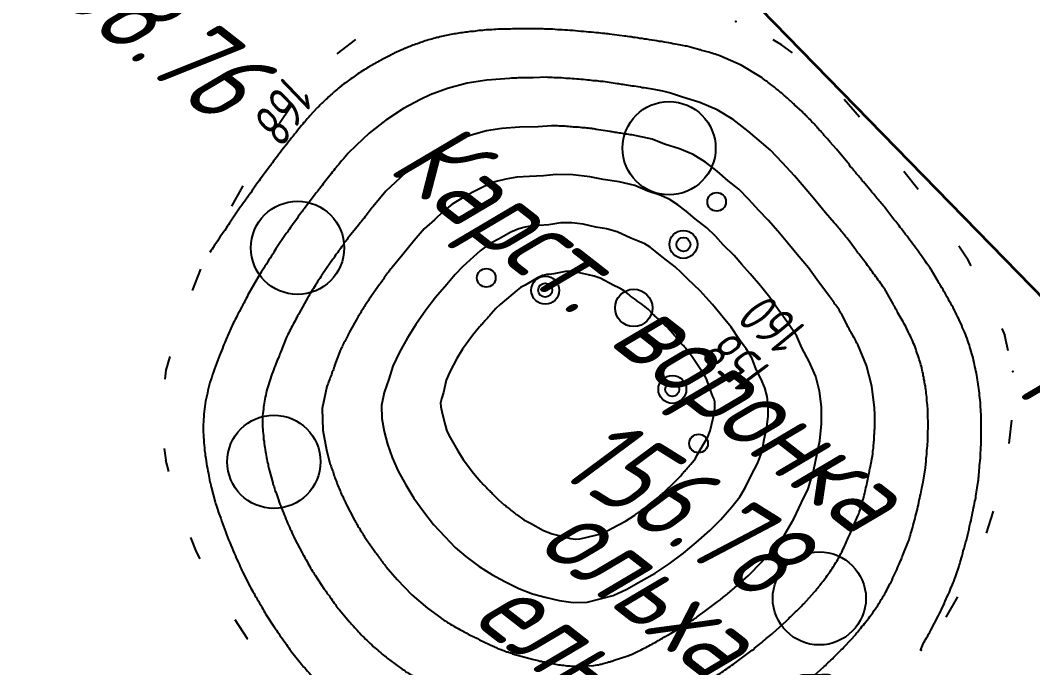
# Model space of a CAD drawing. Header units: millimetres. Extents: x -698 to 8131, y -704 to 4503.
# Drawn here: x 7509.64 to 7553.09, y 353.12 to 380.94 of the extents above; entities that cross this region are included whole.
import ezdxf

# ---------------------------------------------------------------- set-up
doc = ezdxf.new("R2010")
doc.units = ezdxf.units.MM
doc.linetypes.add('CONTI', pattern=[0])
doc.layers.add('10', color=1, linetype='Continuous', lineweight=35)
for name, color, linetype in [('GOR_BDEFAULT', 212, 'CONTI'), ('NAD_MDEFAULT', 7, 'CONTI'), ('PI_OTDEFAULT', 172, 'CONTI'), ('PI_TTDEFAULT', 5, 'CONTI'), ('SIT_LDEFAULT', 7, 'CONTI'), ('USLZNDEFAULT', 7, 'CONTI')]:
    doc.layers.add(name, color=color, linetype=linetype)
doc.styles.add('eskd', font='isocpeui.ttf', dxfattribs={"width": 1.2})
doc.styles.add('SHRFT', font='isocpeui.ttf', dxfattribs={"width": 3.5})

# ---------------------------------------------------------------- blocks, each defined once
blk = doc.blocks.new('BL_2004')
at = {"color": 0}
blk.add_circle((0, 0), 2, dxfattribs=at)
blk = doc.blocks.new('BL_2010')
at = {"color": 0}
for centre, radius in [((0, 5.78), 0.4), ((0, 3.46), 0.6), ((0, 3.46), 0.3), ((0, 0), 0.8), ((-3.46, -1.74), 0.6), ((3.46, -1.74), 0.6), ((-3.46, -1.74), 0.3), ((3.46, -1.74), 0.3), ((-5.78, -2.88), 0.4), ((5.78, -2.88), 0.4)]:
    blk.add_circle(centre, radius, dxfattribs=at)

msp = doc.modelspace()

# ---------------------------------------------------------------- linework, layer by layer
at = {"layer": '10'}
msp.add_lwpolyline([(6994.103, 758.534), (7040.023, 735.714), (7044.063, 733.704), (7072.313, 719.674), (7095.903, 709.734), (7115.453, 700.074), (7174.043, 673.014), (7206.093, 659.684), (7219.613, 652.954), (7247.643, 640.794), (7301.603, 617.394), (7300.303, 614.534), (7309.243, 610.384), (7309.923, 612.004), (7354.733, 590.424), (7366.703, 578.184), (7366.703, 578.184), (7420.773, 522.864), (7453.783, 488.154), (7485.293, 455.374), (7519.633, 419.454), (7515.413, 411.684), (7534.823, 388.204), (7579.153, 342.644)], dxfattribs=at)
at = {"layer": 'GOR_BDEFAULT', "color": 212, "flags": 128}
for points, elevation in [([(7548.269, 353.86), (7548.389, 354.15), (7548.419, 354.21), (7548.459, 354.27), (7548.489, 354.34), (7548.529, 354.41), (7548.579, 354.49), (7548.619, 354.57), (7548.669, 354.65), (7548.719, 354.74), (7548.769, 354.84), (7548.819, 354.93), (7548.869, 355.03), (7548.929, 355.13), (7548.979, 355.23), (7549.029, 355.34), (7549.089, 355.45), (7549.139, 355.55), (7549.189, 355.66), (7549.239, 355.77), (7549.289, 355.87), (7549.329, 355.98), (7549.379, 356.08), (7549.419, 356.18), (7549.469, 356.28), (7549.509, 356.37), (7549.549, 356.46), (7549.579, 356.55), (7549.609, 356.63), (7549.649, 356.7), (7549.669, 356.77), (7549.699, 356.83), (7549.919, 357.44), (7549.929, 357.51), (7549.959, 357.58), (7549.979, 357.66), (7549.999, 357.74), (7550.029, 357.84), (7550.059, 357.93), (7550.089, 358.04), (7550.109, 358.14), (7550.139, 358.25), (7550.179, 358.36), (7550.209, 358.48), (7550.239, 358.6), (7550.269, 358.72), (7550.299, 358.84), (7550.329, 358.96), (7550.359, 359.08), (7550.379, 359.2), (7550.409, 359.32), (7550.439, 359.44), (7550.459, 359.56), (7550.489, 359.67), (7550.509, 359.78), (7550.529, 359.89), (7550.549, 359.99), (7550.569, 360.09), (7550.589, 360.18), (7550.609, 360.27), (7550.629, 360.35), (7550.639, 360.42), (7550.649, 360.49), (7550.749, 361.12), (7550.759, 361.19), (7550.759, 361.26), (7550.769, 361.34), (7550.779, 361.42), (7550.789, 361.51), (7550.789, 361.61), (7550.799, 361.7), (7550.809, 361.81), (7550.819, 361.91), (7550.829, 362.02), (7550.839, 362.13), (7550.839, 362.24), (7550.849, 362.36), (7550.859, 362.47), (7550.859, 362.59), (7550.869, 362.7), (7550.869, 362.81), (7550.879, 362.92), (7550.879, 363.04), (7550.879, 363.15), (7550.879, 363.26), (7550.879, 363.37), (7550.879, 363.48), (7550.879, 363.58), (7550.879, 363.69), (7550.879, 363.8), (7550.869, 363.9), (7550.869, 364.01), (7550.859, 364.11), (7550.859, 364.22), (7550.849, 364.32), (7550.839, 364.42), (7550.839, 364.52), (7550.829, 364.62), (7550.819, 364.72), (7550.809, 364.82), (7550.799, 364.92), (7550.789, 365.01), (7550.769, 365.11), (7550.759, 365.21), (7550.749, 365.3), (7550.729, 365.4), (7550.719, 365.49), (7550.699, 365.59), (7550.689, 365.68), (7550.669, 365.78), (7550.649, 365.87), (7550.629, 365.96), (7550.609, 366.06), (7550.589, 366.15), (7550.569, 366.24), (7550.549, 366.33), (7550.529, 366.43), (7550.499, 366.52), (7550.479, 366.61), (7550.449, 366.7), (7550.419, 366.8), (7550.389, 366.89), (7550.369, 366.98), (7550.329, 367.08), (7550.299, 367.17), (7550.269, 367.26), (7550.229, 367.36), (7550.199, 367.45), (7550.159, 367.55), (7550.119, 367.64), (7550.079, 367.73), (7550.039, 367.83), (7549.999, 367.92), (7549.949, 368.02), (7549.909, 368.11), (7549.859, 368.21), (7549.819, 368.3), (7549.769, 368.4), (7549.719, 368.49), (7549.669, 368.59), (7549.619, 368.68), (7549.569, 368.77), (7549.519, 368.86), (7549.469, 368.95), (7549.419, 369.04), (7549.369, 369.13), (7549.329, 369.21), (7549.279, 369.29), (7549.239, 369.37), (7549.189, 369.44), (7549.149, 369.51), (7549.119, 369.57), (7549.079, 369.63), (7549.049, 369.68), (7548.739, 370.2), (7548.709, 370.25), (7548.669, 370.31), (7548.629, 370.37), (7548.579, 370.43), (7548.529, 370.5), (7548.479, 370.57), (7548.429, 370.65), (7548.369, 370.73), (7548.319, 370.81), (7548.259, 370.89), (7548.199, 370.97), (7548.139, 371.06), (7548.069, 371.15), (7548.009, 371.23), (7547.949, 371.32), (7547.879, 371.4), (7547.819, 371.49), (7547.759, 371.57), (7547.699, 371.66), (7547.629, 371.74), (7547.569, 371.82), (7547.519, 371.89), (7547.459, 371.97), (7547.399, 372.04), (7547.349, 372.1), (7547.299, 372.17), (7547.259, 372.23), (7547.209, 372.29), (7547.169, 372.34), (7547.129, 372.38), (7546.779, 372.84), (7546.749, 372.88), (7546.709, 372.93), (7546.669, 372.98), (7546.629, 373.03), (7546.579, 373.08), (7546.539, 373.13), (7546.489, 373.19), (7546.449, 373.24), (7546.399, 373.3), (7546.359, 373.35), (7546.309, 373.41), (7546.269, 373.46), (7546.229, 373.51), (7546.189, 373.55), (7546.159, 373.59), (7545.819, 373.99), (7545.789, 374.03), (7545.759, 374.06), (7545.729, 374.11), (7545.689, 374.15), (7545.649, 374.19), (7545.619, 374.24), (7545.569, 374.29), (7545.529, 374.34), (7545.489, 374.39), (7545.439, 374.45), (7545.399, 374.5), (7545.349, 374.55), (7545.309, 374.61), (7545.259, 374.66), (7545.219, 374.72), (7544.669, 375.4), (7544.379, 375.72), (7544.349, 375.76), (7544.319, 375.79), (7544.289, 375.83), (7544.259, 375.86), (7544.219, 375.9), (7544.179, 375.95), (7544.139, 375.99), (7544.109, 376.04), (7544.059, 376.08), (7544.019, 376.13), (7543.979, 376.18), (7543.929, 376.23), (7543.889, 376.28), (7543.839, 376.33), (7543.799, 376.38), (7543.749, 376.43), (7543.709, 376.48), (7543.659, 376.53), (7543.609, 376.58), (7543.569, 376.63), (7543.529, 376.67), (7543.479, 376.72), (7543.439, 376.76), (7543.399, 376.8), (7543.359, 376.84), (7543.319, 376.88), (7543.289, 376.92), (7543.249, 376.95), (7543.219, 376.98), (7543.189, 377.01), (7542.869, 377.31), (7542.839, 377.34), (7542.799, 377.37), (7542.769, 377.4), (7542.729, 377.43), (7542.689, 377.47), (7542.649, 377.51), (7542.599, 377.55), (7542.559, 377.59), (7542.509, 377.63), (7542.469, 377.67), (7542.419, 377.71), (7542.369, 377.76), (7542.319, 377.8), (7542.259, 377.84), (7542.209, 377.89), (7542.159, 377.93), (7542.109, 377.97), (7542.059, 378.01), (7541.999, 378.06), (7541.949, 378.1), (7541.899, 378.14), (7541.849, 378.18), (7541.789, 378.22), (7541.739, 378.26), (7541.689, 378.3), (7541.629, 378.34), (7541.579, 378.38), (7541.519, 378.42), (7541.469, 378.46), (7541.409, 378.5), (7540.569, 379.01), (7539.659, 379.41), (7539.589, 379.43), (7539.529, 379.45), (7539.459, 379.48), (7539.389, 379.5), (7539.319, 379.52), (7539.259, 379.54), (7539.189, 379.56), (7539.119, 379.58), (7539.059, 379.59), (7538.999, 379.61), (7538.939, 379.63), (7538.889, 379.64), (7538.839, 379.66), (7538.789, 379.67), (7538.749, 379.68), (7538.239, 379.82), (7538.189, 379.83), (7538.129, 379.84), (7538.059, 379.85), (7537.989, 379.87), (7537.909, 379.88), (7537.829, 379.9), (7537.739, 379.91), (7537.649, 379.93), (7537.559, 379.95), (7537.469, 379.96), (7537.369, 379.98), (7537.269, 380), (7537.169, 380.02), (7537.059, 380.03), (7536.959, 380.05), (7536.849, 380.07), (7536.749, 380.08), (7536.639, 380.1), (7536.529, 380.12), (7536.429, 380.13), (7536.329, 380.15), (7536.229, 380.16), (7536.129, 380.18), (7536.029, 380.19), (7535.939, 380.2), (7535.859, 380.22), (7535.779, 380.23), (7535.699, 380.24), (7535.629, 380.25), (7535.569, 380.26), (7534.929, 380.34), (7534.869, 380.35), (7534.799, 380.36), (7534.719, 380.37), (7534.629, 380.37), (7534.539, 380.38), (7534.449, 380.39), (7534.349, 380.4), (7534.249, 380.41), (7534.139, 380.42), (7534.029, 380.43), (7533.919, 380.44), (7533.809, 380.45), (7533.689, 380.46), (7533.579, 380.47), (7533.459, 380.48), (7533.349, 380.49), (7533.229, 380.5), (7533.119, 380.51), (7533.009, 380.51), (7532.899, 380.52), (7532.789, 380.53), (7532.689, 380.53), (7532.589, 380.54), (7532.489, 380.55), (7532.399, 380.55), (7532.309, 380.56), (7532.229, 380.56), (7532.149, 380.56), (7532.079, 380.57), (7532.019, 380.57), (7531.429, 380.57), (7531.369, 380.57), (7531.309, 380.57), (7531.239, 380.57), (7531.169, 380.57), (7531.099, 380.57), (7531.019, 380.57), (7530.929, 380.57), (7530.849, 380.57), (7530.759, 380.57), (7530.669, 380.56), (7530.579, 380.56), (7530.489, 380.56), (7530.399, 380.56), (7530.309, 380.56), (7530.219, 380.55), (7530.129, 380.55), (7530.049, 380.54), (7529.959, 380.54), (7529.879, 380.53), (7529.789, 380.53), (7529.709, 380.52), (7529.629, 380.52), (7529.549, 380.51), (7529.469, 380.5), (7529.399, 380.5), (7529.319, 380.49), (7529.249, 380.48), (7529.169, 380.47), (7529.099, 380.46), (7529.019, 380.46), (7528.949, 380.45), (7528.879, 380.44), (7528.809, 380.43), (7528.739, 380.42), (7528.669, 380.41), (7528.599, 380.4), (7528.529, 380.39), (7528.459, 380.38), (7528.389, 380.37), (7528.329, 380.36), (7528.259, 380.35), (7528.189, 380.34), (7528.119, 380.32), (7528.049, 380.31), (7527.989, 380.3), (7527.919, 380.28), (7527.849, 380.27), (7527.779, 380.25), (7527.709, 380.24), (7527.639, 380.22), (7527.579, 380.2), (7527.509, 380.19), (7527.439, 380.17), (7527.369, 380.15), (7527.299, 380.13), (7527.229, 380.11), (7527.159, 380.09), (7527.089, 380.07), (7527.019, 380.05), (7526.949, 380.02), (7526.889, 380), (7526.819, 379.98), (7526.749, 379.95), (7526.679, 379.93), (7526.619, 379.91), (7526.549, 379.88), (7526.489, 379.86), (7526.429, 379.84), (7526.369, 379.81), (7526.309, 379.79), (7526.259, 379.77), (7526.209, 379.75), (7526.159, 379.73), (7526.119, 379.72), (7526.079, 379.7), (7525.679, 379.52), (7525.639, 379.5), (7525.599, 379.48), (7525.549, 379.45), (7525.509, 379.43), (7525.449, 379.4), (7525.399, 379.37), (7525.339, 379.34), (7525.279, 379.31), (7525.219, 379.28), (7525.159, 379.25), (7525.099, 379.21), (7525.029, 379.18), (7524.969, 379.14), (7524.899, 379.11), (7524.839, 379.07), (7524.769, 379.03), (7524.709, 378.99), (7524.639, 378.96), (7524.579, 378.92), (7524.509, 378.88), (7524.449, 378.84), (7524.389, 378.8), (7524.319, 378.76), (7524.259, 378.72), (7524.199, 378.68), (7524.129, 378.64), (7524.069, 378.59), (7524.009, 378.55), (7523.949, 378.51), (7523.889, 378.47), (7523.829, 378.42), (7523.769, 378.38), (7523.709, 378.34), (7523.649, 378.29), (7523.589, 378.25), (7523.529, 378.2), (7523.469, 378.16), (7523.419, 378.11), (7523.359, 378.07), (7523.299, 378.02), (7523.249, 377.97), (7523.189, 377.93), (7523.129, 377.88), (7523.079, 377.83), (7523.029, 377.78), (7522.969, 377.74), (7522.919, 377.69), (7522.869, 377.64), (7522.819, 377.59), (7522.769, 377.54), (7522.719, 377.5), (7522.669, 377.45), (7522.619, 377.41), (7522.579, 377.37), (7522.539, 377.33), (7522.499, 377.29), (7522.459, 377.25), (7522.429, 377.22), (7522.399, 377.19), (7522.369, 377.16), (7522.059, 376.83), (7522.029, 376.79), (7521.989, 376.75), (7521.949, 376.7), (7521.909, 376.65), (7521.859, 376.59), (7521.809, 376.54), (7521.759, 376.47), (7521.709, 376.41), (7521.649, 376.34), (7521.599, 376.27), (7521.539, 376.2), (7521.479, 376.12), (7521.409, 376.04), (7521.349, 375.96), (7521.279, 375.88), (7521.209, 375.79), (7521.139, 375.7), (7521.079, 375.62), (7521.009, 375.53), (7520.939, 375.44), (7520.869, 375.35), (7520.799, 375.27), (7520.739, 375.18), (7520.679, 375.1), (7520.619, 375.02), (7520.559, 374.95), (7520.509, 374.88), (7520.459, 374.81), (7520.409, 374.75), (7520.369, 374.7), (7519.939, 374.11)], 168), ([(7540.049, 350.06), (7540.709, 350.48), (7540.769, 350.53), (7540.839, 350.58), (7540.919, 350.63), (7540.999, 350.68), (7541.079, 350.74), (7541.169, 350.8), (7541.259, 350.86), (7541.339, 350.93), (7541.429, 350.99), (7541.519, 351.05), (7541.599, 351.11), (7541.679, 351.16), (7541.759, 351.22), (7541.829, 351.27), (7541.889, 351.31), (7542.519, 351.79), (7542.579, 351.84), (7542.639, 351.89), (7542.709, 351.94), (7542.779, 352), (7542.849, 352.07), (7542.929, 352.13), (7543.009, 352.19), (7543.089, 352.26), (7543.159, 352.32), (7543.239, 352.39), (7543.319, 352.45), (7543.389, 352.51), (7543.459, 352.57), (7543.519, 352.62), (7543.579, 352.67), (7544.139, 353.17), (7544.189, 353.22), (7544.239, 353.27), (7544.299, 353.33), (7544.359, 353.39), (7544.419, 353.45), (7544.489, 353.51), (7544.549, 353.57), (7544.619, 353.64), (7544.679, 353.7), (7544.749, 353.77), (7544.809, 353.83), (7544.869, 353.89), (7544.929, 353.94), (7544.979, 354), (7545.029, 354.05), (7545.489, 354.55), (7545.529, 354.6), (7545.569, 354.65), (7545.609, 354.7), (7545.659, 354.76), (7545.709, 354.82), (7545.759, 354.89), (7545.819, 354.95), (7545.869, 355.02), (7545.929, 355.1), (7545.989, 355.17), (7546.049, 355.25), (7546.099, 355.32), (7546.159, 355.4), (7546.219, 355.48), (7546.269, 355.56), (7546.329, 355.64), (7546.379, 355.72), (7546.439, 355.8), (7546.489, 355.88), (7546.539, 355.97), (7546.589, 356.05), (7546.639, 356.13), (7546.689, 356.21), (7546.739, 356.29), (7546.779, 356.38), (7546.829, 356.46), (7546.869, 356.55), (7546.919, 356.63), (7546.959, 356.72), (7547.009, 356.8), (7547.049, 356.89), (7547.089, 356.98), (7547.129, 357.07), (7547.169, 357.15), (7547.209, 357.24), (7547.249, 357.32), (7547.279, 357.41), (7547.319, 357.49), (7547.349, 357.57), (7547.389, 357.64), (7547.419, 357.72), (7547.449, 357.78), (7547.469, 357.85), (7547.499, 357.91), (7547.519, 357.96), (7547.759, 358.56), (7547.779, 358.62), (7547.799, 358.68), (7547.819, 358.75), (7547.839, 358.82), (7547.859, 358.9), (7547.889, 358.98), (7547.909, 359.07), (7547.939, 359.16), (7547.959, 359.25), (7547.989, 359.34), (7548.009, 359.44), (7548.039, 359.53), (7548.059, 359.63), (7548.089, 359.73), (7548.109, 359.83), (7548.139, 359.93), (7548.159, 360.03), (7548.179, 360.12), (7548.199, 360.22), (7548.219, 360.32), (7548.239, 360.41), (7548.259, 360.5), (7548.279, 360.59), (7548.299, 360.68), (7548.319, 360.76), (7548.329, 360.84), (7548.349, 360.91), (7548.359, 360.98), (7548.369, 361.04), (7548.379, 361.1), (7548.479, 361.71), (7548.489, 361.76), (7548.499, 361.82), (7548.499, 361.89), (7548.509, 361.96), (7548.519, 362.04), (7548.519, 362.12), (7548.529, 362.2), (7548.539, 362.28), (7548.549, 362.37), (7548.549, 362.46), (7548.559, 362.55), (7548.569, 362.64), (7548.569, 362.74), (7548.579, 362.83), (7548.579, 362.92), (7548.589, 363.02), (7548.589, 363.11), (7548.589, 363.2), (7548.589, 363.29), (7548.599, 363.38), (7548.599, 363.47), (7548.599, 363.56), (7548.599, 363.65), (7548.599, 363.74), (7548.589, 363.83), (7548.589, 363.91), (7548.589, 364), (7548.589, 364.09), (7548.579, 364.17), (7548.579, 364.26), (7548.569, 364.34), (7548.569, 364.42), (7548.559, 364.5), (7548.549, 364.59), (7548.549, 364.67), (7548.539, 364.75), (7548.529, 364.83), (7548.519, 364.91), (7548.509, 364.99), (7548.499, 365.07), (7548.489, 365.14), (7548.479, 365.22), (7548.459, 365.3), (7548.449, 365.38), (7548.439, 365.45), (7548.419, 365.53), (7548.409, 365.61), (7548.389, 365.68), (7548.379, 365.76), (7548.359, 365.83), (7548.339, 365.91), (7548.329, 365.99), (7548.309, 366.06), (7548.289, 366.14), (7548.269, 366.21), (7548.239, 366.29), (7548.219, 366.36), (7548.199, 366.44), (7548.169, 366.52), (7548.149, 366.59), (7548.119, 366.67), (7548.089, 366.75), (7548.069, 366.82), (7548.039, 366.9), (7548.009, 366.98), (7547.969, 367.05), (7547.939, 367.13), (7547.909, 367.21), (7547.869, 367.29), (7547.839, 367.36), (7547.799, 367.44), (7547.759, 367.52), (7547.729, 367.59), (7547.689, 367.67), (7547.649, 367.75), (7547.609, 367.83), (7547.569, 367.9), (7547.529, 367.98), (7547.479, 368.05), (7547.439, 368.13), (7547.399, 368.2), (7547.359, 368.27), (7547.319, 368.34), (7547.289, 368.41), (7547.249, 368.47), (7547.209, 368.53), (7547.179, 368.59), (7547.149, 368.65), (7547.119, 368.7), (7547.099, 368.75), (7546.809, 369.26), (7546.779, 369.3), (7546.749, 369.35), (7546.719, 369.4), (7546.679, 369.46), (7546.639, 369.52), (7546.599, 369.58), (7546.549, 369.64), (7546.509, 369.71), (7546.459, 369.77), (7546.409, 369.84), (7546.359, 369.91), (7546.309, 369.98), (7546.259, 370.05), (7546.209, 370.12), (7546.159, 370.19), (7546.109, 370.26), (7546.049, 370.33), (7545.999, 370.4), (7545.949, 370.47), (7545.899, 370.54), (7545.849, 370.6), (7545.799, 370.67), (7545.759, 370.73), (7545.709, 370.79), (7545.669, 370.84), (7545.619, 370.9), (7545.579, 370.95), (7545.549, 371), (7545.509, 371.05), (7545.479, 371.09), (7545.119, 371.57), (7545.089, 371.61), (7545.059, 371.65), (7545.019, 371.69), (7544.989, 371.74), (7544.949, 371.78), (7544.909, 371.83), (7544.869, 371.88), (7544.829, 371.93), (7544.789, 371.98), (7544.749, 372.02), (7544.709, 372.07), (7544.679, 372.11), (7544.639, 372.16), (7544.599, 372.2), (7544.569, 372.24), (7544.199, 372.67), (7543.679, 373.29), (7543.199, 373.87), (7542.859, 374.25), (7542.349, 374.81), (7541.829, 375.35), (7541.449, 375.68), (7540.879, 376.17), (7540.229, 376.67), (7539.539, 377.09), (7538.799, 377.41), (7538.019, 377.65), (7537.499, 377.82), (7537.449, 377.84), (7537.389, 377.85), (7537.329, 377.86), (7537.269, 377.88), (7537.209, 377.89), (7537.139, 377.9), (7537.069, 377.92), (7536.989, 377.93), (7536.919, 377.95), (7536.839, 377.96), (7536.759, 377.97), (7536.669, 377.99), (7536.589, 378), (7536.509, 378.02), (7536.419, 378.03), (7536.329, 378.04), (7536.249, 378.06), (7536.159, 378.07), (7536.069, 378.09), (7535.989, 378.1), (7535.899, 378.11), (7535.819, 378.12), (7535.739, 378.14), (7535.659, 378.15), (7535.579, 378.16), (7535.509, 378.17), (7535.439, 378.18), (7535.379, 378.19), (7535.319, 378.2), (7535.259, 378.21), (7534.649, 378.3), (7534.589, 378.31), (7534.529, 378.31), (7534.459, 378.32), (7534.389, 378.33), (7534.309, 378.34), (7534.229, 378.34), (7534.149, 378.35), (7534.069, 378.36), (7533.979, 378.37), (7533.889, 378.38), (7533.799, 378.39), (7533.699, 378.39), (7533.609, 378.4), (7533.519, 378.41), (7533.419, 378.42), (7533.329, 378.42), (7533.239, 378.43), (7533.139, 378.44), (7533.049, 378.44), (7532.959, 378.45), (7532.869, 378.46), (7532.789, 378.46), (7532.699, 378.47), (7532.619, 378.47), (7532.549, 378.47), (7532.469, 378.48), (7532.399, 378.48), (7532.339, 378.48), (7532.279, 378.48), (7532.219, 378.49), (7531.649, 378.47), (7531.599, 378.47), (7531.549, 378.46), (7531.489, 378.46), (7531.429, 378.46), (7531.359, 378.46), (7531.299, 378.46), (7531.229, 378.46), (7531.159, 378.46), (7531.089, 378.46), (7531.009, 378.46), (7530.939, 378.45), (7530.859, 378.45), (7530.789, 378.45), (7530.719, 378.45), (7530.639, 378.44), (7529.659, 378.37), (7528.819, 378.24), (7527.969, 378.01), (7527.229, 377.73), (7526.809, 377.53), (7526.089, 377.15), (7525.319, 376.65), (7524.609, 376.09), (7524.049, 375.56), (7523.699, 375.21), (7523.659, 375.17), (7523.629, 375.13), (7523.589, 375.09), (7523.559, 375.05), (7523.519, 375), (7523.479, 374.95), (7523.429, 374.9), (7523.389, 374.85), (7523.339, 374.79), (7523.289, 374.73), (7523.239, 374.67), (7523.189, 374.61), (7523.139, 374.55), (7523.089, 374.48), (7523.029, 374.41), (7522.979, 374.34), (7522.919, 374.27), (7522.869, 374.2), (7522.809, 374.12), (7522.749, 374.05), (7522.699, 373.98), (7522.639, 373.91), (7522.589, 373.84), (7522.539, 373.77), (7522.479, 373.7), (7522.439, 373.64), (7522.389, 373.58), (7522.339, 373.52), (7522.299, 373.47), (7522.259, 373.42), (7521.819, 372.84), (7521.769, 372.78), (7521.729, 372.72), (7521.679, 372.65), (7521.619, 372.58), (7521.569, 372.5), (7521.519, 372.42), (7521.459, 372.34), (7521.399, 372.26), (7521.349, 372.19), (7521.289, 372.11), (7521.239, 372.03), (7521.189, 371.96), (7521.139, 371.89), (7521.099, 371.83), (7521.049, 371.77), (7520.609, 371.11), (7520.569, 371.04), (7520.519, 370.97), (7520.469, 370.89), (7520.419, 370.81), (7520.359, 370.72), (7520.309, 370.64), (7520.249, 370.55), (7520.199, 370.46), (7520.139, 370.37), (7520.089, 370.28), (7520.029, 370.2), (7519.979, 370.12), (7519.939, 370.04), (7519.889, 369.97), (7519.849, 369.9), (7519.449, 369.21), (7519.409, 369.14), (7519.369, 369.06), (7519.329, 368.98), (7519.279, 368.89), (7519.239, 368.8), (7519.189, 368.71), (7519.139, 368.62), (7519.089, 368.52), (7519.039, 368.43), (7518.989, 368.34), (7518.939, 368.25), (7518.899, 368.16), (7518.859, 368.08), (7518.819, 368), (7518.779, 367.93), (7518.469, 367.24), (7518.439, 367.17), (7518.409, 367.1), (7518.379, 367.01), (7518.339, 366.93), (7518.309, 366.83), (7518.269, 366.73), (7518.229, 366.63), (7518.189, 366.53), (7518.139, 366.42), (7518.099, 366.3), (7518.059, 366.19), (7518.009, 366.07), (7517.969, 365.96), (7517.929, 365.84), (7517.889, 365.72), (7517.859, 365.6), (7517.819, 365.49), (7517.779, 365.37), (7517.749, 365.26), (7517.719, 365.14), (7517.689, 365.03), (7517.669, 364.91), (7517.639, 364.8), (7517.619, 364.69), (7517.589, 364.57), (7517.579, 364.46), (7517.559, 364.35), (7517.539, 364.24), (7517.529, 364.13), (7517.519, 364.01), (7517.509, 363.9), (7517.499, 363.79), (7517.499, 363.68), (7517.489, 363.57), (7517.489, 363.46), (7517.489, 363.35), (7517.489, 363.24), (7517.499, 363.13), (7517.499, 363.02), (7517.509, 362.9), (7517.519, 362.79), (7517.529, 362.68), (7517.539, 362.57), (7517.549, 362.46), (7517.569, 362.34), (7517.579, 362.23), (7517.599, 362.12), (7517.619, 362), (7517.629, 361.89), (7517.649, 361.78), (7517.669, 361.68), (7517.689, 361.57), (7517.709, 361.47), (7517.729, 361.37), (7517.749, 361.28), (7517.759, 361.19), (7517.779, 361.1), (7517.799, 361.03), (7517.809, 360.95), (7517.829, 360.89), (7517.999, 360.24), (7518.019, 360.17), (7518.049, 360.1), (7518.069, 360.02), (7518.099, 359.93), (7518.129, 359.84), (7518.159, 359.75), (7518.199, 359.65), (7518.239, 359.54), (7518.269, 359.43), (7518.309, 359.32), (7518.359, 359.21), (7518.399, 359.09), (7518.439, 358.97), (7518.489, 358.85), (7518.529, 358.73), (7518.579, 358.62), (7518.629, 358.5), (7518.679, 358.38), (7518.729, 358.26), (7518.769, 358.15), (7518.819, 358.04), (7518.869, 357.93), (7518.909, 357.83), (7518.959, 357.73), (7518.999, 357.63), (7519.039, 357.54), (7519.079, 357.45), (7519.119, 357.37), (7519.149, 357.3), (7519.179, 357.24), (7519.509, 356.6), (7519.539, 356.54), (7519.579, 356.47), (7519.619, 356.39), (7519.669, 356.31), (7519.709, 356.23), (7519.759, 356.15), (7519.809, 356.06), (7519.859, 355.98), (7519.909, 355.89), (7519.959, 355.81), (7519.999, 355.73), (7520.049, 355.65), (7520.089, 355.57), (7520.129, 355.5), (7520.159, 355.44), (7520.549, 354.85), (7520.589, 354.79), (7520.629, 354.73), (7520.679, 354.66), (7520.729, 354.59), (7520.779, 354.51), (7520.839, 354.44), (7520.889, 354.36), (7520.949, 354.28), (7520.999, 354.2), (7521.059, 354.12), (7521.109, 354.05), (7521.159, 353.98), (7521.209, 353.91), (7521.249, 353.85), (7521.289, 353.79), (7521.709, 353.27), (7521.749, 353.22), (7521.799, 353.16), (7521.859, 353.1), (7521.909, 353.04), (7521.969, 352.97), (7522.039, 352.9), (7522.099, 352.83), (7522.169, 352.76), (7522.249, 352.68), (7522.319, 352.6), (7522.399, 352.52), (7522.479, 352.44), (7522.559, 352.35), (7522.639, 352.27), (7522.729, 352.19), (7522.809, 352.11), (7522.899, 352.03), (7522.979, 351.96), (7523.069, 351.88), (7523.149, 351.81), (7523.229, 351.74), (7523.309, 351.67), (7523.389, 351.6), (7523.469, 351.54), (7523.539, 351.48), (7523.609, 351.42), (7523.679, 351.37), (7523.739, 351.32), (7523.789, 351.28), (7523.839, 351.24), (7524.379, 350.86), (7524.439, 350.82), (7524.499, 350.78), (7524.569, 350.74), (7524.649, 350.69), (7524.729, 350.64), (7524.809, 350.59), (7524.909, 350.53), (7524.999, 350.47), (7525.099, 350.42), (7525.199, 350.36), (7525.299, 350.3), (7525.409, 350.23), (7525.519, 350.17), (7525.629, 350.11), (7525.739, 350.05), (7525.849, 349.99), (7525.959, 349.93), (7526.069, 349.87), (7526.179, 349.81), (7526.289, 349.75), (7526.399, 349.7), (7526.499, 349.65), (7526.599, 349.6), (7526.699, 349.55), (7526.789, 349.5), (7526.879, 349.46), (7526.959, 349.42), (7527.039, 349.38), (7527.109, 349.34), (7527.179, 349.31), (7527.809, 349.04), (7527.879, 349.01), (7527.949, 348.98), (7528.029, 348.95), (7528.119, 348.92), (7528.199, 348.89), (7528.289, 348.86), (7528.389, 348.82), (7528.479, 348.79), (7528.569, 348.75), (7528.659, 348.72), (7528.749, 348.69), (7528.829, 348.66), (7528.909, 348.63), (7528.989, 348.6), (7529.049, 348.58), (7529.699, 348.37), (7529.769, 348.36), (7529.849, 348.34), (7529.929, 348.31), (7530.019, 348.29), (7530.119, 348.27), (7530.219, 348.24), (7530.319, 348.22), (7530.429, 348.19), (7530.539, 348.16), (7530.659, 348.13), (7530.779, 348.11), (7530.899, 348.08), (7531.019, 348.05), (7531.149, 348.02), (7531.269, 348)], 166), ([(7538.789, 352.32), (7539.429, 352.72), (7539.489, 352.75), (7539.549, 352.8), (7539.609, 352.84), (7539.679, 352.88), (7539.749, 352.93), (7539.819, 352.98), (7539.889, 353.03), (7539.959, 353.08), (7540.029, 353.13), (7540.099, 353.18), (7540.169, 353.23), (7540.239, 353.28), (7540.299, 353.32), (7540.359, 353.36), (7540.419, 353.4), (7541.049, 353.87), (7541.099, 353.91), (7541.149, 353.96), (7541.209, 354.01), (7541.269, 354.06), (7541.329, 354.11), (7541.399, 354.16), (7541.459, 354.21), (7541.519, 354.26), (7541.589, 354.32), (7541.649, 354.37), (7541.709, 354.42), (7541.769, 354.47), (7541.829, 354.52), (7541.889, 354.57), (7541.939, 354.61), (7542.499, 355.12), (7542.549, 355.16), (7542.589, 355.21), (7542.639, 355.26), (7542.689, 355.31), (7542.749, 355.36), (7542.799, 355.41), (7542.849, 355.46), (7542.909, 355.52), (7542.959, 355.57), (7543.019, 355.62), (7543.069, 355.67), (7543.119, 355.72), (7543.169, 355.77), (7543.209, 355.82), (7543.259, 355.86), (7543.719, 356.38), (7543.759, 356.42), (7543.789, 356.47), (7543.829, 356.51), (7543.869, 356.56), (7543.909, 356.61), (7543.959, 356.67), (7543.999, 356.72), (7544.039, 356.78), (7544.089, 356.84), (7544.129, 356.89), (7544.179, 356.95), (7544.219, 357.01), (7544.269, 357.08), (7544.309, 357.14), (7544.359, 357.2), (7544.399, 357.26), (7544.439, 357.32), (7544.479, 357.39), (7544.519, 357.45), (7544.559, 357.51), (7544.599, 357.57), (7544.639, 357.64), (7544.679, 357.7), (7544.719, 357.77), (7544.749, 357.83), (7544.789, 357.9), (7544.819, 357.96), (7544.859, 358.03), (7544.889, 358.09), (7544.929, 358.16), (7544.959, 358.23), (7544.989, 358.3), (7545.019, 358.37), (7545.049, 358.43), (7545.079, 358.5), (7545.109, 358.57), (7545.139, 358.63), (7545.169, 358.7), (7545.199, 358.76), (7545.229, 358.82), (7545.249, 358.88), (7545.279, 358.94), (7545.299, 358.99), (7545.319, 359.05), (7545.339, 359.09), (7545.599, 359.68), (7545.619, 359.73), (7545.639, 359.79), (7545.659, 359.84), (7545.679, 359.9), (7545.699, 359.97), (7545.719, 360.03), (7545.739, 360.1), (7545.759, 360.17), (7545.779, 360.24), (7545.799, 360.32), (7545.819, 360.39), (7545.839, 360.47), (7545.859, 360.54), (7545.879, 360.62), (7545.899, 360.7), (7545.909, 360.77), (7545.929, 360.85), (7545.949, 360.93), (7545.969, 361), (7545.979, 361.08), (7545.999, 361.15), (7546.009, 361.22), (7546.029, 361.29), (7546.039, 361.36), (7546.059, 361.43), (7546.069, 361.49), (7546.079, 361.55), (7546.089, 361.61), (7546.099, 361.66), (7546.109, 361.71), (7546.219, 362.29), (7546.219, 362.34), (7546.229, 362.39), (7546.229, 362.44), (7546.239, 362.5), (7546.249, 362.56), (7546.249, 362.63), (7546.259, 362.69), (7546.269, 362.76), (7546.269, 362.83), (7546.279, 362.9), (7546.279, 362.97), (7546.289, 363.04), (7546.289, 363.11), (7546.299, 363.19), (7546.299, 363.26), (7546.299, 363.33), (7546.309, 363.4), (7546.309, 363.47), (7546.309, 363.55), (7546.309, 363.62), (7546.309, 363.69), (7546.309, 363.76), (7546.309, 363.82), (7546.309, 363.89), (7546.309, 363.96), (7546.309, 364.03), (7546.309, 364.1), (7546.299, 364.16), (7546.299, 364.23), (7546.299, 364.29), (7546.189, 365.22), (7545.959, 366.11), (7545.579, 367.01), (7545.539, 367.07), (7545.509, 367.13), (7545.479, 367.19), (7545.449, 367.25), (7545.419, 367.3), (7545.379, 367.36), (7545.349, 367.42), (7545.319, 367.47), (7545.289, 367.53), (7545.259, 367.58), (7545.239, 367.63), (7545.209, 367.68), (7545.179, 367.72), (7545.159, 367.77), (7545.139, 367.81), (7544.889, 368.31), (7544.859, 368.35), (7544.829, 368.4), (7544.809, 368.44), (7544.779, 368.49), (7544.749, 368.54), (7544.709, 368.59), (7544.679, 368.64), (7544.639, 368.69), (7544.599, 368.74), (7544.569, 368.8), (7544.529, 368.85), (7544.489, 368.9), (7544.449, 368.96), (7544.409, 369.01), (7544.369, 369.07), (7543.819, 369.8), (7543.459, 370.3), (7542.979, 370.88), (7542.579, 371.36), (7542.149, 371.87), (7541.739, 372.35), (7541.329, 372.77), (7540.909, 373.24), (7540.469, 373.68), (7540.019, 374.04), (7539.549, 374.45), (7539.039, 374.84), (7538.509, 375.17), (7537.929, 375.42), (7537.289, 375.62), (7536.749, 375.83), (7535.879, 376.01), (7535.809, 376.02), (7535.749, 376.03), (7535.679, 376.04), (7535.609, 376.05), (7535.539, 376.06), (7535.479, 376.07), (7535.409, 376.08), (7535.349, 376.09), (7535.289, 376.1), (7535.219, 376.11), (7535.159, 376.12), (7535.109, 376.13), (7535.049, 376.14), (7534.999, 376.15), (7534.949, 376.16), (7534.359, 376.25), (7534.309, 376.26), (7534.259, 376.27), (7534.199, 376.27), (7534.149, 376.28), (7534.079, 376.29), (7534.019, 376.3), (7533.949, 376.3), (7533.889, 376.31), (7533.819, 376.32), (7533.749, 376.32), (7533.679, 376.33), (7533.599, 376.34), (7533.529, 376.34), (7533.459, 376.35), (7533.379, 376.35), (7533.309, 376.36), (7533.239, 376.36), (7533.169, 376.37), (7533.099, 376.37), (7533.019, 376.38), (7532.959, 376.38), (7532.889, 376.39), (7532.819, 376.39), (7532.759, 376.39), (7532.699, 376.4), (7532.639, 376.4), (7532.579, 376.4), (7532.529, 376.4), (7532.469, 376.4), (7532.429, 376.4), (7531.869, 376.36), (7531.059, 376.34), (7530.309, 376.28), (7529.649, 376.18), (7528.989, 376), (7528.379, 375.77), (7527.929, 375.54), (7527.349, 375.22), (7526.749, 374.84), (7526.199, 374.41), (7525.729, 373.97), (7525.329, 373.59), (7524.789, 372.94), (7524.739, 372.89), (7524.699, 372.83), (7524.659, 372.78), (7524.609, 372.72), (7524.569, 372.66), (7524.519, 372.61), (7524.479, 372.55), (7524.439, 372.5), (7524.389, 372.44), (7524.349, 372.39), (7524.309, 372.33), (7524.269, 372.28), (7524.229, 372.23), (7524.199, 372.19), (7524.159, 372.14), (7523.699, 371.57), (7523.659, 371.52), (7523.619, 371.46), (7523.569, 371.41), (7523.529, 371.34), (7523.489, 371.28), (7523.439, 371.22), (7523.389, 371.15), (7523.349, 371.09), (7523.299, 371.03), (7523.259, 370.96), (7523.209, 370.9), (7523.169, 370.84), (7523.129, 370.78), (7523.089, 370.72), (7523.049, 370.67), (7522.609, 370.03), (7522.569, 369.97), (7522.529, 369.91), (7522.489, 369.84), (7522.449, 369.78), (7522.399, 369.71), (7522.359, 369.64), (7522.309, 369.56), (7522.269, 369.49), (7522.219, 369.42), (7522.179, 369.35), (7522.139, 369.28), (7522.089, 369.21), (7522.049, 369.15), (7522.019, 369.09), (7521.979, 369.03), (7521.609, 368.36), (7521.579, 368.3), (7521.539, 368.24), (7521.509, 368.17), (7521.469, 368.1), (7521.429, 368.03), (7521.389, 367.95), (7521.349, 367.88), (7521.309, 367.8), (7521.269, 367.72), (7521.229, 367.65), (7521.189, 367.58), (7521.159, 367.51), (7521.119, 367.44), (7521.089, 367.38), (7521.059, 367.32), (7520.799, 366.67), (7520.779, 366.61), (7520.759, 366.55), (7520.729, 366.48), (7520.699, 366.41), (7520.669, 366.33), (7520.639, 366.25), (7520.609, 366.17), (7520.579, 366.09), (7520.539, 366), (7520.509, 365.91), (7520.479, 365.83), (7520.439, 365.73), (7520.409, 365.64), (7520.379, 365.55), (7520.349, 365.46), (7520.319, 365.37), (7520.289, 365.28), (7520.259, 365.19), (7520.239, 365.1), (7520.209, 365.01), (7520.189, 364.92), (7520.169, 364.83), (7520.149, 364.75), (7520.129, 364.66), (7520.119, 364.57), (7520.099, 364.48), (7520.089, 364.4), (7520.079, 364.31), (7520.069, 364.22), (7520.059, 364.14), (7520.049, 364.05), (7520.039, 363.96), (7520.039, 363.88), (7520.039, 363.79), (7520.039, 363.71), (7520.039, 363.62), (7520.039, 363.53), (7520.039, 363.45), (7520.049, 363.36), (7520.049, 363.27), (7520.059, 363.19), (7520.069, 363.1), (7520.069, 363.01), (7520.079, 362.93), (7520.099, 362.84), (7520.109, 362.75), (7520.119, 362.66), (7520.129, 362.58), (7520.149, 362.49), (7520.159, 362.4), (7520.179, 362.32), (7520.189, 362.24), (7520.209, 362.16), (7520.219, 362.08), (7520.239, 362), (7520.249, 361.93), (7520.269, 361.86), (7520.279, 361.8), (7520.289, 361.74), (7520.299, 361.68), (7520.469, 361.07), (7520.479, 361.01), (7520.499, 360.95), (7520.529, 360.89), (7520.549, 360.82), (7520.569, 360.74), (7520.599, 360.67), (7520.629, 360.59), (7520.659, 360.5), (7520.689, 360.42), (7520.719, 360.33), (7520.749, 360.24), (7520.779, 360.15), (7520.819, 360.06), (7520.849, 359.97), (7520.889, 359.87), (7520.929, 359.78), (7520.959, 359.69), (7520.999, 359.6), (7521.039, 359.51), (7521.079, 359.42), (7521.109, 359.33), (7521.149, 359.25), (7521.189, 359.16), (7521.219, 359.08), (7521.259, 359.01), (7521.289, 358.93), (7521.319, 358.86), (7521.349, 358.8), (7521.379, 358.74), (7521.409, 358.68), (7521.729, 358.06), (7521.759, 358), (7521.799, 357.95), (7521.829, 357.88), (7521.869, 357.82), (7521.909, 357.75), (7521.949, 357.68), (7521.979, 357.61), (7522.019, 357.54), (7522.059, 357.47), (7522.099, 357.4), (7522.139, 357.34), (7522.179, 357.27), (7522.219, 357.21), (7522.249, 357.15), (7522.289, 357.1), (7522.679, 356.5), (7522.719, 356.45), (7522.759, 356.4), (7522.799, 356.34), (7522.839, 356.28), (7522.889, 356.22), (7522.929, 356.16), (7522.979, 356.09), (7523.019, 356.03), (7523.069, 355.97), (7523.109, 355.9), (7523.159, 355.84), (7523.199, 355.78), (7523.239, 355.73), (7523.279, 355.67), (7523.319, 355.62), (7523.769, 355.09), (7523.809, 355.05), (7523.849, 355), (7523.889, 354.95), (7523.939, 354.9), (7523.989, 354.84), (7524.039, 354.79), (7524.099, 354.73), (7524.149, 354.67), (7524.209, 354.6), (7524.269, 354.54), (7524.329, 354.48), (7524.389, 354.42), (7524.449, 354.35), (7524.519, 354.29), (7524.579, 354.23), (7524.649, 354.16), (7524.719, 354.1), (7524.779, 354.04), (7524.849, 353.98), (7524.909, 353.93), (7524.979, 353.87), (7525.039, 353.82), (7525.109, 353.76), (7525.169, 353.71), (7525.229, 353.66), (7525.279, 353.62), (7525.339, 353.57), (7525.389, 353.53), (7525.439, 353.49), (7525.479, 353.46), (7526.029, 353.06), (7526.079, 353.03), (7526.139, 352.99), (7526.189, 352.95), (7526.259, 352.91), (7526.319, 352.87), (7526.389, 352.83), (7526.469, 352.79), (7526.539, 352.74), (7526.619, 352.69), (7526.699, 352.65), (7526.779, 352.6), (7526.859, 352.55), (7526.949, 352.5), (7527.029, 352.46), (7527.119, 352.41), (7527.199, 352.36), (7527.289, 352.31), (7527.379, 352.27), (7527.459, 352.22), (7527.549, 352.18), (7527.629, 352.14), (7527.709, 352.09), (7527.789, 352.05), (7527.869, 352.01), (7527.939, 351.98), (7528.019, 351.94), (7528.079, 351.91), (7528.149, 351.87), (7528.209, 351.84), (7528.259, 351.82), (7528.879, 351.53), (7528.939, 351.51), (7528.999, 351.48), (7529.069, 351.46), (7529.139, 351.43), (7529.209, 351.41), (7529.289, 351.38), (7529.359, 351.35), (7529.439, 351.32), (7529.509, 351.29), (7529.579, 351.27), (7529.659, 351.24), (7529.719, 351.22), (7529.789, 351.19), (7529.849, 351.17), (7529.909, 351.15), (7530.529, 350.97), (7530.579, 350.95), (7530.649, 350.93), (7530.719, 350.92), (7530.789, 350.9), (7530.859, 350.88), (7530.939, 350.86), (7531.029, 350.84), (7531.109, 350.82), (7531.199, 350.79), (7531.289, 350.77), (7531.389, 350.75), (7531.479, 350.73), (7531.579, 350.71), (7531.669, 350.69), (7531.769, 350.67)], 164), ([(7537.529, 354.58), (7538.159, 354.95), (7538.209, 354.98), (7538.259, 355.02), (7538.309, 355.05), (7538.359, 355.09), (7538.419, 355.12), (7538.469, 355.16), (7538.529, 355.2), (7538.579, 355.24), (7538.639, 355.27), (7538.689, 355.31), (7538.749, 355.35), (7538.799, 355.39), (7538.849, 355.42), (7538.899, 355.46), (7538.949, 355.5), (7539.569, 355.96), (7539.619, 355.99), (7539.659, 356.03), (7539.709, 356.07), (7539.759, 356.11), (7539.809, 356.15), (7539.859, 356.19), (7539.909, 356.23), (7539.959, 356.27), (7540.009, 356.31), (7540.059, 356.35), (7540.109, 356.4), (7540.159, 356.44), (7540.199, 356.48), (7540.249, 356.51), (7540.289, 356.55), (7540.869, 357.07), (7541.479, 357.68), (7541.949, 358.21), (7542.439, 358.83), (7542.839, 359.52), (7543.169, 360.22), (7543.449, 360.8), (7543.679, 361.56), (7543.839, 362.32), (7543.949, 362.87), (7544.019, 363.6), (7544.019, 364.33), (7543.939, 365), (7543.779, 365.63), (7543.499, 366.27), (7543.179, 366.87), (7542.959, 367.37), (7542.579, 367.94), (7542.159, 368.51), (7541.799, 369.03), (7541.399, 369.53), (7540.959, 370.04), (7540.609, 370.45), (7540.279, 370.83), (7539.809, 371.29), (7539.469, 371.66), (7539.099, 372.02), (7538.599, 372.41), (7538.219, 372.74), (7537.859, 373.01), (7537.479, 373.25), (7537.059, 373.43), (7536.569, 373.6), (7536.009, 373.84), (7535.339, 373.99), (7534.649, 374.1), (7534.079, 374.21), (7533.349, 374.29), (7532.629, 374.31), (7532.099, 374.25), (7531.489, 374.23), (7530.949, 374.19), (7530.479, 374.11), (7530.009, 373.99), (7529.539, 373.8), (7529.059, 373.55), (7528.599, 373.3), (7528.169, 373.03), (7527.779, 372.72), (7527.409, 372.37), (7526.969, 371.97), (7526.539, 371.48), (7526.059, 370.87), (7525.579, 370.3), (7525.539, 370.26), (7525.509, 370.21), (7525.469, 370.16), (7525.439, 370.11), (7525.399, 370.07), (7525.359, 370.02), (7525.329, 369.97), (7525.289, 369.92), (7525.249, 369.87), (7525.219, 369.82), (7525.179, 369.77), (7525.149, 369.72), (7525.119, 369.67), (7525.079, 369.62), (7525.049, 369.58), (7524.609, 368.95), (7524.579, 368.9), (7524.549, 368.85), (7524.509, 368.8), (7524.479, 368.75), (7524.439, 368.69), (7524.409, 368.64), (7524.369, 368.58), (7524.339, 368.53), (7524.299, 368.47), (7524.269, 368.42), (7524.239, 368.36), (7524.199, 368.31), (7524.169, 368.26), (7524.139, 368.21), (7524.109, 368.16), (7523.759, 367.52), (7523.739, 367.47), (7523.709, 367.42), (7523.679, 367.37), (7523.649, 367.31), (7523.619, 367.25), (7523.589, 367.19), (7523.559, 367.14), (7523.529, 367.08), (7523.499, 367.02), (7523.469, 366.96), (7523.449, 366.91), (7523.419, 366.85), (7523.389, 366.8), (7523.369, 366.75), (7523.349, 366.7), (7523.129, 366.1), (7523.119, 366.05), (7523.099, 366), (7523.079, 365.94), (7523.059, 365.89), (7523.029, 365.83), (7523.009, 365.77), (7522.989, 365.71), (7522.969, 365.65), (7522.939, 365.59), (7522.919, 365.53), (7522.889, 365.46), (7522.869, 365.4), (7522.849, 365.33), (7522.819, 365.27), (7522.799, 365.2), (7522.599, 364.26), (7522.619, 363.33), (7522.779, 362.48), (7522.929, 361.9), (7522.949, 361.85), (7522.959, 361.8), (7522.979, 361.75), (7522.999, 361.7), (7523.019, 361.64), (7523.039, 361.59), (7523.059, 361.53), (7523.079, 361.47), (7523.099, 361.4), (7523.119, 361.34), (7523.139, 361.28), (7523.169, 361.21), (7523.189, 361.15), (7523.219, 361.08), (7523.239, 361.01), (7523.269, 360.95), (7523.299, 360.88), (7523.319, 360.82), (7523.349, 360.75), (7523.379, 360.69), (7523.399, 360.63), (7523.429, 360.56), (7523.459, 360.5), (7523.489, 360.44), (7523.509, 360.39), (7523.539, 360.33), (7523.559, 360.27), (7523.589, 360.22), (7523.609, 360.17), (7523.639, 360.12), (7523.959, 359.52), (7523.979, 359.47), (7524.009, 359.42), (7524.039, 359.37), (7524.069, 359.32), (7524.099, 359.27), (7524.129, 359.21), (7524.159, 359.16), (7524.189, 359.11), (7524.219, 359.05), (7524.249, 359), (7524.279, 358.95), (7524.319, 358.9), (7524.349, 358.84), (7524.379, 358.8), (7524.409, 358.75), (7524.819, 358.16), (7524.849, 358.12), (7524.879, 358.07), (7524.919, 358.03), (7524.949, 357.98), (7524.989, 357.93), (7525.019, 357.88), (7525.059, 357.83), (7525.099, 357.78), (7525.129, 357.73), (7525.169, 357.68), (7525.199, 357.63), (7525.239, 357.59), (7525.279, 357.54), (7525.309, 357.49), (7525.339, 357.45), (7525.819, 356.91), (7526.439, 356.26), (7527.119, 355.68), (7527.679, 355.26), (7527.719, 355.23), (7527.769, 355.2), (7527.819, 355.17), (7527.869, 355.14), (7527.919, 355.11), (7527.969, 355.07), (7528.029, 355.04), (7528.079, 355.01), (7528.139, 354.97), (7528.199, 354.94), (7528.249, 354.9), (7528.309, 354.87), (7528.369, 354.83), (7528.429, 354.8), (7528.499, 354.77), (7528.559, 354.73), (7528.619, 354.7), (7528.679, 354.67), (7528.739, 354.63), (7528.799, 354.6), (7528.859, 354.57), (7528.919, 354.54), (7528.979, 354.51), (7529.039, 354.48), (7529.099, 354.45), (7529.149, 354.42), (7529.209, 354.4), (7529.259, 354.37), (7529.309, 354.35), (7529.349, 354.32), (7529.959, 354.03), (7530.009, 354.01), (7530.059, 353.99), (7530.109, 353.96), (7530.169, 353.94), (7530.219, 353.92), (7530.279, 353.9), (7530.339, 353.88), (7530.389, 353.86), (7530.449, 353.84), (7530.509, 353.81), (7530.559, 353.8), (7530.609, 353.78), (7530.669, 353.76), (7530.719, 353.74), (7530.759, 353.72), (7531.349, 353.56), (7531.399, 353.55), (7531.449, 353.53), (7531.499, 353.52), (7531.559, 353.51), (7531.609, 353.49), (7531.669, 353.48), (7531.739, 353.46), (7531.799, 353.44), (7531.859, 353.43), (7531.929, 353.41), (7531.999, 353.4), (7532.059, 353.38), (7532.129, 353.37), (7532.199, 353.35), (7532.269, 353.34)], 162), ([(7519.939, 374.11), (7519.889, 374.04), (7519.839, 373.97), (7519.779, 373.89), (7519.719, 373.81), (7519.659, 373.72), (7519.589, 373.63), (7519.529, 373.53), (7519.459, 373.44), (7519.399, 373.35), (7519.329, 373.25), (7519.269, 373.17), (7519.209, 373.08), (7519.149, 373), (7519.099, 372.93), (7519.049, 372.86)], 168), ([(7519.939, 374.11), (7519.889, 374.04), (7519.839, 373.97), (7519.779, 373.89), (7519.719, 373.81), (7519.659, 373.72), (7519.589, 373.63), (7519.529, 373.53), (7519.459, 373.44), (7519.399, 373.35), (7519.329, 373.25), (7519.269, 373.17), (7519.209, 373.08), (7519.149, 373), (7519.099, 372.93), (7519.049, 372.86)], 168), ([(7519.049, 372.86), (7518.619, 372.22), (7518.569, 372.15), (7518.519, 372.08), (7518.469, 372), (7518.409, 371.91), (7518.349, 371.82), (7518.289, 371.73), (7518.219, 371.64), (7518.159, 371.54), (7518.099, 371.45), (7518.039, 371.36), (7517.979, 371.27), (7517.919, 371.18), (7517.869, 371.1), (7517.819, 371.03), (7517.769, 370.96)], 168), ([(7538.289, 369.81), (7538.019, 370.09), (7537.739, 370.35), (7537.179, 370.78), (7536.889, 371.02), (7536.669, 371.19), (7536.439, 371.33), (7536.199, 371.43), (7535.839, 371.57), (7535.259, 371.85), (7534.799, 371.97), (7534.339, 372.05), (7533.799, 372.17), (7533.309, 372.23), (7532.829, 372.23), (7532.319, 372.15), (7531.909, 372.12), (7531.589, 372.1), (7531.309, 372.05), (7531.029, 371.98), (7530.689, 371.83), (7530.189, 371.55), (7529.859, 371.38), (7529.599, 371.21), (7529.369, 371.03), (7529.089, 370.78), (7528.609, 370.35), (7528.299, 370.01), (7527.949, 369.59), (7527.459, 369.03), (7527.049, 368.48), (7526.619, 367.87), (7526.249, 367.29), (7525.919, 366.68), (7525.629, 366.08), (7525.459, 365.52), (7525.259, 364.94), (7525.139, 364.38), (7525.149, 363.83), (7525.259, 363.27), (7525.399, 362.73), (7525.599, 362.15), (7525.859, 361.57), (7526.179, 360.98), (7526.529, 360.4), (7526.959, 359.82), (7527.369, 359.28), (7527.869, 358.74), (7528.299, 358.29), (7528.759, 357.9), (7529.329, 357.47), (7529.869, 357.13), (7530.439, 356.83), (7531.029, 356.52), (7531.619, 356.3), (7532.169, 356.15), (7532.769, 356.01)], 160), ([(7536.769, 368.33), (7536.579, 368.52), (7536.379, 368.68), (7536.339, 368.71), (7536.309, 368.74), (7536.269, 368.77), (7536.229, 368.8), (7536.179, 368.83), (7536.139, 368.86), (7536.089, 368.9), (7536.049, 368.93), (7535.999, 368.97), (7535.949, 369), (7535.909, 369.03), (7535.869, 369.06), (7535.829, 369.09), (7535.789, 369.12), (7535.759, 369.15), (7535.549, 369.31), (7535.479, 369.36), (7535.409, 369.4), (7535.329, 369.44), (7535.109, 369.54), (7534.519, 369.86), (7534.269, 369.95), (7534.029, 370), (7533.509, 370.12), (7533.269, 370.16), (7533.029, 370.14), (7532.539, 370.04), (7532.329, 370.01), (7532.229, 370.01), (7532.129, 369.99), (7532.049, 369.97), (7531.839, 369.87), (7531.309, 369.56), (7531.109, 369.45), (7531.029, 369.4), (7530.959, 369.34), (7530.769, 369.18), (7530.239, 368.73), (7530.049, 368.55), (7529.849, 368.32), (7529.819, 368.29), (7529.789, 368.25), (7529.759, 368.22), (7529.719, 368.18), (7529.689, 368.14), (7529.649, 368.1), (7529.619, 368.06), (7529.579, 368.02), (7529.539, 367.98), (7529.499, 367.94), (7529.469, 367.9), (7529.429, 367.86), (7529.399, 367.83), (7529.369, 367.79), (7529.339, 367.76), (7529.049, 367.39), (7528.619, 366.8), (7528.379, 366.41), (7528.079, 365.84), (7527.919, 365.47), (7527.799, 364.95), (7527.709, 364.68), (7527.669, 364.5), (7527.679, 364.33), (7527.739, 364.06), (7527.869, 363.56), (7527.949, 363.29), (7528.089, 363.01), (7528.409, 362.44), (7528.649, 362.06), (7529.089, 361.48), (7529.399, 361.11), (7529.429, 361.08), (7529.459, 361.05), (7529.489, 361.01), (7529.529, 360.97), (7529.569, 360.94), (7529.599, 360.9), (7529.639, 360.86), (7529.679, 360.82), (7529.719, 360.78), (7529.759, 360.74), (7529.799, 360.7), (7529.829, 360.66), (7529.869, 360.63), (7529.899, 360.59), (7529.929, 360.56), (7530.159, 360.33), (7530.409, 360.12), (7530.439, 360.1), (7530.469, 360.07), (7530.509, 360.04), (7530.549, 360.01), (7530.589, 359.98), (7530.629, 359.95), (7530.669, 359.91), (7530.709, 359.88), (7530.749, 359.85), (7530.799, 359.81), (7530.839, 359.78), (7530.869, 359.75), (7530.909, 359.72), (7530.949, 359.7), (7530.979, 359.67), (7531.249, 359.48), (7531.529, 359.33), (7532.099, 359.02), (7532.469, 358.87), (7532.989, 358.74), (7533.269, 358.68)], 158), ([(7538.819, 369.31), (7538.289, 369.81)], 160), ([(7538.819, 369.31), (7538.289, 369.81)], 160), ([(7532.769, 356.01), (7533.369, 355.92), (7533.959, 355.94), (7534.519, 356.08), (7535.079, 356.23), (7535.669, 356.5), (7536.269, 356.84), (7536.889, 357.19), (7537.479, 357.59), (7538.099, 358.04), (7538.649, 358.5), (7539.229, 359.02), (7539.709, 359.49), (7540.179, 360.04), (7540.519, 360.47), (7540.759, 360.88), (7540.989, 361.35), (7541.289, 361.92), (7541.469, 362.43), (7541.569, 362.93), (7541.679, 363.45), (7541.739, 363.93), (7541.739, 364.37), (7541.689, 364.77), (7541.589, 365.14), (7541.429, 365.52), (7541.219, 365.93), (7541.029, 366.43), (7540.789, 366.82), (7540.509, 367.21), (7540.139, 367.75), (7539.809, 368.17), (7539.339, 368.72), (7539.079, 369.02), (7538.819, 369.31)], 160), ([(7537.349, 367.79), (7537.319, 367.82), (7537.289, 367.85), (7537.249, 367.88), (7537.209, 367.92), (7537.169, 367.96), (7537.129, 368), (7537.079, 368.04), (7537.039, 368.08), (7536.999, 368.12), (7536.949, 368.16), (7536.909, 368.2), (7536.869, 368.23), (7536.839, 368.27), (7536.799, 368.3), (7536.769, 368.33)], 158), ([(7537.349, 367.79), (7537.319, 367.82), (7537.289, 367.85), (7537.249, 367.88), (7537.209, 367.92), (7537.169, 367.96), (7537.129, 368), (7537.079, 368.04), (7537.039, 368.08), (7536.999, 368.12), (7536.949, 368.16), (7536.909, 368.2), (7536.869, 368.23), (7536.839, 368.27), (7536.799, 368.3), (7536.769, 368.33)], 158), ([(7533.269, 358.68), (7533.459, 358.65), (7533.649, 358.66), (7533.909, 358.72), (7534.439, 358.84), (7534.719, 358.94), (7535.009, 359.1), (7535.609, 359.42), (7536.009, 359.68), (7536.039, 359.7), (7536.079, 359.73), (7536.119, 359.76), (7536.159, 359.79), (7536.209, 359.82), (7536.249, 359.85), (7536.299, 359.89), (7536.339, 359.92), (7536.389, 359.95), (7536.429, 359.98), (7536.469, 360.01), (7536.519, 360.04), (7536.559, 360.07), (7536.589, 360.1), (7536.629, 360.13), (7537.009, 360.44), (7537.039, 360.47), (7537.079, 360.5), (7537.119, 360.53), (7537.159, 360.57), (7537.199, 360.61), (7537.239, 360.64), (7537.279, 360.68), (7537.329, 360.72), (7537.369, 360.76), (7537.409, 360.8), (7537.449, 360.84), (7537.489, 360.87), (7537.529, 360.91), (7537.559, 360.94), (7537.589, 360.97), (7537.929, 361.31), (7537.959, 361.34), (7537.989, 361.37), (7538.019, 361.41), (7538.049, 361.45), (7538.089, 361.49), (7538.119, 361.53), (7538.159, 361.57), (7538.189, 361.61), (7538.229, 361.65), (7538.259, 361.69), (7538.289, 361.73), (7538.329, 361.77), (7538.359, 361.81), (7538.389, 361.84), (7538.409, 361.87), (7538.609, 362.11), (7538.679, 362.24), (7538.809, 362.48), (7539.139, 363.04), (7539.249, 363.3), (7539.299, 363.54), (7539.419, 364.03), (7539.449, 364.27), (7539.449, 364.41), (7539.439, 364.54), (7539.409, 364.66), (7539.359, 364.78), (7539.269, 365), (7539.099, 365.49), (7538.999, 365.7), (7538.849, 365.92), (7538.479, 366.48), (7538.219, 366.82), (7538.199, 366.85), (7538.169, 366.88), (7538.129, 366.92), (7538.099, 366.96), (7538.059, 367), (7538.019, 367.04), (7537.989, 367.09), (7537.949, 367.13), (7537.909, 367.17), (7537.879, 367.21), (7537.839, 367.26), (7537.799, 367.29), (7537.769, 367.33), (7537.739, 367.37), (7537.709, 367.4), (7537.539, 367.6), (7537.349, 367.79)], 158), ([(7536.619, 354.06), (7536.689, 354.1), (7536.749, 354.14), (7536.819, 354.17), (7536.889, 354.21), (7536.949, 354.25), (7537.019, 354.29), (7537.079, 354.32), (7537.139, 354.36), (7537.199, 354.39), (7537.259, 354.43), (7537.319, 354.46), (7537.379, 354.49), (7537.429, 354.52), (7537.479, 354.55), (7537.529, 354.58)], 162), ([(7536.619, 354.06), (7536.689, 354.1), (7536.749, 354.14), (7536.819, 354.17), (7536.889, 354.21), (7536.949, 354.25), (7537.019, 354.29), (7537.079, 354.32), (7537.139, 354.36), (7537.199, 354.39), (7537.259, 354.43), (7537.319, 354.46), (7537.379, 354.49), (7537.429, 354.52), (7537.479, 354.55), (7537.529, 354.58)], 162), ([(7532.269, 353.34), (7532.339, 353.32), (7532.409, 353.31), (7532.469, 353.3), (7532.539, 353.29), (7532.609, 353.27), (7532.679, 353.26), (7532.749, 353.25), (7532.809, 353.24), (7532.879, 353.23), (7532.949, 353.23), (7533.019, 353.22), (7533.079, 353.21), (7533.149, 353.2), (7533.219, 353.2), (7533.279, 353.19), (7534.259, 353.22), (7534.329, 353.23), (7534.389, 353.24), (7534.459, 353.25), (7534.519, 353.27), (7534.579, 353.28), (7534.649, 353.3), (7534.709, 353.32), (7534.769, 353.33), (7534.819, 353.35), (7534.879, 353.37), (7534.939, 353.38), (7534.989, 353.4), (7535.039, 353.41), (7535.089, 353.43), (7535.129, 353.44), (7535.709, 353.63), (7535.759, 353.65), (7535.809, 353.67), (7535.869, 353.69), (7535.919, 353.72), (7535.979, 353.74), (7536.039, 353.77), (7536.099, 353.8), (7536.159, 353.83), (7536.219, 353.86), (7536.289, 353.89), (7536.349, 353.93), (7536.419, 353.96), (7536.489, 353.99), (7536.549, 354.03), (7536.619, 354.06)], 162)]:
    msp.add_lwpolyline(points, dxfattribs=dict(at, elevation=elevation))
at = {"layer": 'PI_TTDEFAULT', "color": 5}
for p in [(7540.339, 380.88, 169.396), (7521.539, 377.68, 168.765), (7552.229, 365.85, 169.287), (7538.369, 364.43, 157.11), (7548.299, 353.87, 168.003)]:
    msp.add_point(p, dxfattribs=at)
at = {"layer": 'SIT_LDEFAULT', "color": 7}
for p, q in [((7524.019, 380.11), (7523.229, 379.49)), ((7542.309, 379.88), (7541.949, 380.1)), ((7542.779, 379.54), (7542.309, 379.88)), ((7521.259, 377.25), (7520.729, 376.46)), ((7545.659, 376.78), (7544.999, 377.53)), ((7520.729, 376.46), (7520.699, 376.41)), ((7548.169, 373.66), (7547.549, 374.44)), ((7519.189, 373.82), (7518.709, 372.95)), ((7550.319, 370.63), (7549.919, 371.23)), ((7517.379, 370.25), (7517.009, 369.32)), ((7550.449, 370.39), (7550.319, 370.63)), ((7551.899, 367.4), (7551.779, 367.7)), ((7552.029, 366.74), (7551.889, 367.4)), ((7516.049, 366.49), (7515.879, 365.9)), ((7515.879, 365.9), (7515.839, 365.52)), ((7552.079, 362.76), (7552.189, 363.75)), ((7515.819, 362.54), (7515.879, 362.04)), ((7515.869, 362.04), (7515.999, 361.55)), ((7551.099, 358.9), (7551.399, 359.85)), ((7516.939, 358.72), (7517.189, 358.1)), ((7517.189, 358.1), (7517.349, 357.8)), ((7549.379, 355.3), (7549.869, 356.17)), ((7518.849, 355.2), (7519.379, 354.38)), ((7519.379, 354.38), (7519.399, 354.36))]:
    msp.add_line(p, q, dxfattribs=at)

# ---------------------------------------------------------------- block references
at = {"layer": 'USLZNDEFAULT', "color": 7, "rotation": 322.0000000000001}
for name, p in [('BL_2004', (7537.479, 375.44)), ('BL_2010', (7535.965, 368.581)), ('BL_2004', (7521.539, 371.16)), ('BL_2004', (7520.521, 361.969)), ('BL_2004', (7543.929, 356.1))]:
    msp.add_blockref(name, p, dxfattribs=at)

# ---------------------------------------------------------------- texts
at = {"layer": 'GOR_BDEFAULT', "color": 212, "style": 'SHRFT', "width": 0.75}
for s, rotation, p in [('168', 235.1044, (7521.06, 378.727, 168)), ('160', 140.7505, (7543.556, 367.627, 160)), ('158', 138.0002, (7542.033, 365.882, 158))]:
    msp.add_text(s, height=1.7223, rotation=rotation, dxfattribs=at).set_placement(p)
at = {"layer": 'NAD_MDEFAULT', "color": 7, "style": 'eskd', "oblique": 10, "width": 0.8}
for s, p in [('Карст. воронка', (7525.331, 374.5)), ('ольха 10', (7531.709, 358.327)), ('ель 20/0.5', (7528.932, 355.156))]:
    msp.add_text(s, height=3.5, rotation=322, dxfattribs=at).set_placement(p)
at = {"layer": 'PI_OTDEFAULT', "color": 172, "style": 'eskd', "oblique": 10, "width": 0.8}
for s, rotation, p in [('168.76', 322, (7509.784, 382.875)), ('169.45', 322, (7551.98, 365.192)), ('156.78', 328, (7532.589, 361.47))]:
    msp.add_text(s, height=3.5, rotation=rotation, dxfattribs=at).set_placement(p)

doc.saveas('drawing.dxf')
